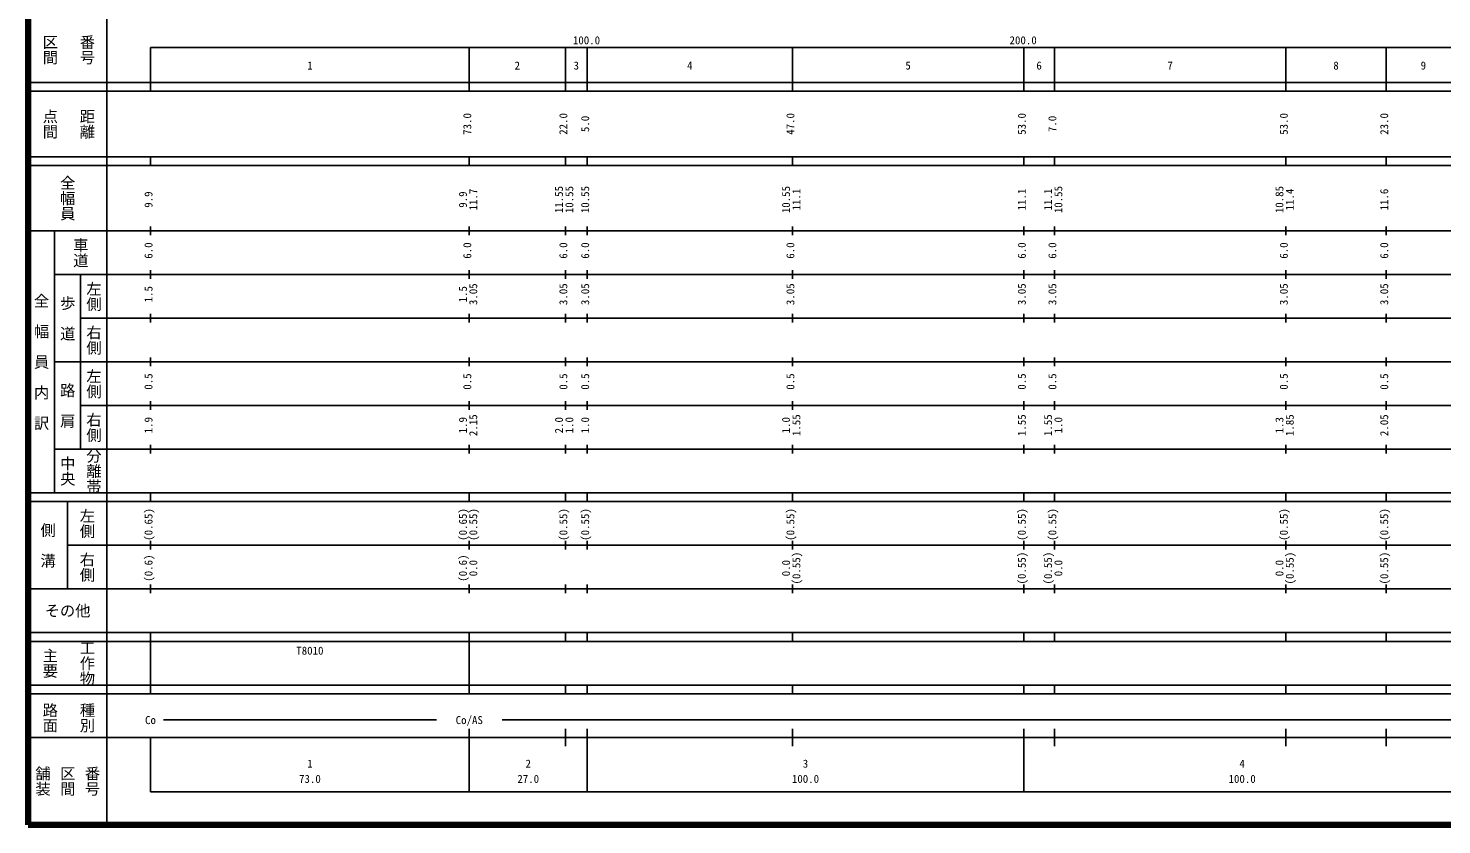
# Model space of a CAD drawing. Units: millimetres on the paper, enlarged 1000 times. Extents: x 40000 to 680000, y 20000 to 380000.
# Drawn here: x 40000 to 363711, y 20000 to 202409 of the extents above; entities that cross this region are included whole.
import ezdxf
from ezdxf.enums import TextEntityAlignment as Align

# ---------------------------------------------------------------- set-up
doc = ezdxf.new("R2010")
doc.units = ezdxf.units.MM
doc.header["$LTSCALE"] = 1000
doc.layers.add('M-TTL', color=2, linetype='Continuous', lineweight=140)
doc.layers.add('M-TTL-BAND', color=7, linetype='Continuous', lineweight=25)
doc.styles.add('@ＭＳ ゴシック', font='')
doc.styles.add('ＭＳ ゴシック', font='')
doc.styles.get('@ＭＳ ゴシック').set_extended_font_data('@MS Gothic')
doc.styles.get('ＭＳ ゴシック').set_extended_font_data('MS Gothic')

msp = doc.modelspace()

# ---------------------------------------------------------------- linework, layer by layer
at = {"layer": 'M-TTL'}
for p, q in [((40000, 380000), (40000, 20000)), ((40000, 20000), (680000, 20000))]:
    msp.add_line(p, q, dxfattribs=at)
at = {"layer": 'M-TTL-BAND'}
for p, q in [((58000, 370000), (58000, 20000)), ((68000, 198000), (579000, 198000)), ((68000, 198000), (68000, 188000)), ((141000, 188000), (141000, 198000)), ((163000, 188000), (163000, 198000)), ((168000, 188000), (168000, 198000)), ((215000, 188000), (215000, 198000)), ((268000, 188000), (268000, 198000)), ((275000, 188000), (275000, 198000)), ((328000, 188000), (328000, 198000)), ((351000, 188000), (351000, 198000)), ((40000, 190000), (579000, 190000)), ((40000, 188000), (579000, 188000)), ((40000, 173000), (579000, 173000)), ((68000, 171000), (68000, 173000)), ((141000, 171000), (141000, 173000)), ((163000, 171000), (163000, 173000)), ((168000, 171000), (168000, 173000)), ((215000, 171000), (215000, 173000)), ((268000, 171000), (268000, 173000)), ((275000, 171000), (275000, 173000)), ((328000, 171000), (328000, 173000)), ((351000, 171000), (351000, 173000)), ((40000, 171000), (579000, 171000)), ((40000, 156000), (579000, 156000)), ((46000, 96000), (46000, 156000)), ((68000, 155000), (68000, 157000)), ((141000, 155000), (141000, 157000)), ((163000, 155000), (163000, 157000)), ((168000, 155000), (168000, 157000)), ((215000, 155000), (215000, 157000)), ((268000, 155000), (268000, 157000)), ((275000, 155000), (275000, 157000)), ((328000, 155000), (328000, 157000)), ((351000, 155000), (351000, 157000)), ((46000, 146000), (579000, 146000)), ((52000, 146000), (52000, 106000)), ((68000, 145000), (68000, 147000)), ((141000, 145000), (141000, 147000)), ((163000, 145000), (163000, 147000)), ((168000, 145000), (168000, 147000)), ((215000, 145000), (215000, 147000)), ((268000, 145000), (268000, 147000)), ((275000, 145000), (275000, 147000)), ((328000, 145000), (328000, 147000)), ((351000, 145000), (351000, 147000)), ((52000, 136000), (579000, 136000)), ((68000, 135000), (68000, 137000)), ((141000, 135000), (141000, 137000)), ((163000, 135000), (163000, 137000)), ((168000, 135000), (168000, 137000)), ((215000, 135000), (215000, 137000)), ((268000, 135000), (268000, 137000)), ((275000, 135000), (275000, 137000)), ((328000, 135000), (328000, 137000)), ((351000, 135000), (351000, 137000)), ((68000, 125000), (68000, 127000)), ((141000, 125000), (141000, 127000)), ((163000, 125000), (163000, 127000)), ((168000, 125000), (168000, 127000)), ((215000, 125000), (215000, 127000)), ((268000, 125000), (268000, 127000)), ((275000, 125000), (275000, 127000)), ((328000, 125000), (328000, 127000)), ((351000, 125000), (351000, 127000)), ((46000, 126000), (579000, 126000)), ((68000, 115000), (68000, 117000)), ((141000, 115000), (141000, 117000)), ((163000, 115000), (163000, 117000)), ((168000, 115000), (168000, 117000)), ((215000, 115000), (215000, 117000)), ((268000, 115000), (268000, 117000)), ((275000, 115000), (275000, 117000)), ((328000, 115000), (328000, 117000)), ((351000, 115000), (351000, 117000)), ((52000, 116000), (579000, 116000)), ((68000, 105000), (68000, 107000)), ((141000, 105000), (141000, 107000)), ((163000, 105000), (163000, 107000)), ((168000, 105000), (168000, 107000)), ((215000, 105000), (215000, 107000)), ((268000, 105000), (268000, 107000)), ((275000, 105000), (275000, 107000)), ((328000, 105000), (328000, 107000)), ((351000, 105000), (351000, 107000)), ((46000, 106000), (579000, 106000)), ((40000, 96000), (579000, 96000)), ((40000, 94000), (579000, 94000)), ((49000, 94000), (49000, 74000)), ((68000, 94000), (68000, 96000)), ((141000, 94000), (141000, 96000)), ((163000, 94000), (163000, 96000)), ((168000, 94000), (168000, 96000)), ((215000, 94000), (215000, 96000)), ((268000, 94000), (268000, 96000)), ((275000, 94000), (275000, 96000)), ((328000, 94000), (328000, 96000)), ((351000, 94000), (351000, 96000)), ((68000, 83000), (68000, 85000)), ((141000, 83000), (141000, 85000)), ((163000, 83000), (163000, 85000)), ((168000, 83000), (168000, 85000)), ((215000, 83000), (215000, 85000)), ((268000, 83000), (268000, 85000)), ((275000, 83000), (275000, 85000)), ((328000, 83000), (328000, 85000)), ((351000, 83000), (351000, 85000)), ((49000, 84000), (579000, 84000)), ((68000, 73000), (68000, 75000)), ((141000, 73000), (141000, 75000)), ((163000, 73000), (163000, 75000)), ((168000, 73000), (168000, 75000)), ((215000, 73000), (215000, 75000)), ((268000, 73000), (268000, 75000)), ((275000, 73000), (275000, 75000)), ((328000, 73000), (328000, 75000)), ((351000, 73000), (351000, 75000)), ((40000, 74000), (579000, 74000)), ((40000, 64000), (579000, 64000)), ((40000, 62000), (579000, 62000)), ((68000, 62000), (68000, 64000)), ((68000, 52000), (68000, 62000)), ((141000, 62000), (141000, 64000)), ((141000, 52000), (141000, 62000)), ((163000, 62000), (163000, 64000)), ((168000, 62000), (168000, 64000)), ((215000, 62000), (215000, 64000)), ((268000, 62000), (268000, 64000)), ((275000, 62000), (275000, 64000)), ((328000, 62000), (328000, 64000)), ((351000, 62000), (351000, 64000)), ((40000, 52000), (579000, 52000)), ((68000, 50000), (68000, 52000)), ((141000, 50000), (141000, 52000)), ((163000, 50000), (163000, 52000)), ((168000, 50000), (168000, 52000)), ((215000, 50000), (215000, 52000)), ((268000, 50000), (268000, 52000)), ((275000, 50000), (275000, 52000)), ((328000, 50000), (328000, 52000)), ((351000, 50000), (351000, 52000)), ((40000, 50000), (579000, 50000)), ((71000, 44000), (133500, 44000)), ((148500, 44000), (565000, 44000)), ((40000, 40000), (579000, 40000)), ((68000, 40000), (68000, 27500)), ((141000, 27500), (141000, 42000)), ((163000, 38000), (163000, 42000)), ((168000, 27500), (168000, 42000)), ((215000, 38000), (215000, 42000)), ((268000, 27500), (268000, 42000)), ((275000, 38000), (275000, 42000)), ((328000, 38000), (328000, 42000)), ((351000, 38000), (351000, 42000)), ((68000, 27500), (579000, 27500))]:
    msp.add_line(p, q, dxfattribs=at)

# ---------------------------------------------------------------- texts
at = {"layer": 'M-TTL-BAND', "style": '@ＭＳ ゴシック'}
for s, p in [('番号', (53500, 197500)), ('区間', (45000, 197500)), ('点間', (45000, 180500)), ('距離', (53500, 180500)), ('全幅員', (49000, 163500)), ('車道', (52000, 151000)), ('左側', (55000, 141000)), ('全\u3000幅\u3000員\u3000内\u3000訳', (43000, 126000)), ('歩\u3000道', (49000, 136000)), ('右側', (55000, 131000)), ('左側', (55000, 121000)), ('路\u3000肩', (49000, 116000)), ('右側', (55000, 111000)), ('中央', (49000, 101000)), ('分離帯', (55000, 101000)), ('左側', (53500, 89000)), ('側\u3000溝', (44500, 84000)), ('右側', (53500, 79000)), ('工作物', (53500, 57000)), ('主要', (45000, 57000)), ('路面', (45000, 44500)), ('種別', (53500, 44500)), ('舗装', (43333, 30000)), ('区間', (49000, 30000)), ('番号', (54667, 30000))]:
    msp.add_text(s, height=2566, rotation=270, dxfattribs=at).set_placement(p, align=Align.MIDDLE_CENTER)
at = {"layer": 'M-TTL-BAND', "style": 'ＭＳ ゴシック'}
for s, p in [('100.0', (167844, 198195)), ('200.0', (267844, 198195)), ('1', (104500, 192405)), ('2', (152000, 192405)), ('3', (165500, 192405)), ('4', (191500, 192405)), ('5', (241500, 192405)), ('6', (271500, 192405)), ('7', (301500, 192405)), ('8', (339500, 192405)), ('9', (359500, 192405)), ('Co', (68000, 42500)), ('Co/AS', (141000, 42500)), ('1', (104500, 32523)), ('2', (154500, 32523)), ('3', (218000, 32523)), ('4', (318000, 32523)), ('73.0', (104500, 29033)), ('27.0', (154500, 29033)), ('100.0', (218000, 29033)), ('100.0', (318000, 29033))]:
    msp.add_text(s, height=1833, dxfattribs=at).set_placement(p, align=Align.BOTTOM_CENTER)
for s, p in [('73.0', (142000, 180500)), ('22.0', (164000, 180500)), ('5.0', (169000, 180500)), ('47.0', (216000, 180500)), ('53.0', (269000, 180500)), ('7.0', (276000, 180500)), ('53.0', (329000, 180500)), ('23.0', (352000, 180500)), ('11.7', (143370, 163174)), ('11.55', (163000, 163174)), ('10.55', (165370, 163174)), ('10.55', (169000, 163174)), ('10.55', (215000, 163174)), ('11.1', (217370, 163174)), ('11.1', (269000, 163174)), ('11.1', (275000, 163174)), ('10.55', (277370, 163174)), ('10.85', (328000, 163174)), ('11.4', (330370, 163174)), ('11.6', (352000, 163174)), ('9.9', (69000, 163174)), ('9.9', (141000, 163174)), ('6.0', (69000, 151500)), ('6.0', (142000, 151500)), ('6.0', (164000, 151500)), ('6.0', (169000, 151500)), ('6.0', (216000, 151500)), ('6.0', (269000, 151500)), ('6.0', (276000, 151500)), ('6.0', (329000, 151500)), ('6.0', (352000, 151500)), ('1.5', (69000, 141500)), ('1.5', (141000, 141500)), ('3.05', (143370, 141500)), ('3.05', (164000, 141500)), ('3.05', (169000, 141500)), ('3.05', (216000, 141500)), ('3.05', (269000, 141500)), ('3.05', (276000, 141500)), ('3.05', (329000, 141500)), ('3.05', (352000, 141500)), ('0.5', (69000, 121500)), ('0.5', (142000, 121500)), ('0.5', (164000, 121500)), ('0.5', (169000, 121500)), ('0.5', (216000, 121500)), ('0.5', (269000, 121500)), ('0.5', (276000, 121500)), ('0.5', (329000, 121500)), ('0.5', (352000, 121500)), ('2.15', (143370, 111500)), ('1.55', (217370, 111500)), ('1.55', (269000, 111500)), ('1.55', (275000, 111500)), ('1.85', (330370, 111500)), ('2.05', (352000, 111500)), ('1.9', (69000, 111500)), ('1.9', (141000, 111500)), ('2.0', (163000, 111500)), ('1.0', (165370, 111500)), ('1.0', (169000, 111500)), ('1.0', (215000, 111500)), ('1.0', (277370, 111500)), ('1.3', (328000, 111500)), ('(0.65)', (69000, 88764)), ('(0.65)', (141000, 88764)), ('(0.55)', (143370, 88764)), ('(0.55)', (164000, 88764)), ('(0.55)', (169000, 88764)), ('(0.55)', (216000, 88764)), ('(0.55)', (269000, 88764)), ('(0.55)', (276000, 88764)), ('(0.55)', (329000, 88764)), ('(0.55)', (352000, 88764)), ('(0.6)', (69000, 78764)), ('(0.6)', (141000, 78764)), ('(0.55)', (217370, 78764)), ('(0.55)', (269000, 78764)), ('(0.55)', (275000, 78764)), ('(0.55)', (330370, 78764)), ('(0.55)', (352000, 78764)), ('0.0', (143370, 78764)), ('0.0', (215000, 78764)), ('0.0', (277370, 78764)), ('0.0', (328000, 78764))]:
    msp.add_text(s, height=1833, rotation=90, dxfattribs=at).set_placement(p, align=Align.BOTTOM_CENTER)
msp.add_text('その他', height=2566, dxfattribs=at).set_placement((49000, 69000), align=Align.MIDDLE_CENTER)
msp.add_text('T8010', height=1833, dxfattribs=at).set_placement((101375, 58405), align=Align.BOTTOM_LEFT)

doc.saveas('drawing.dxf')
